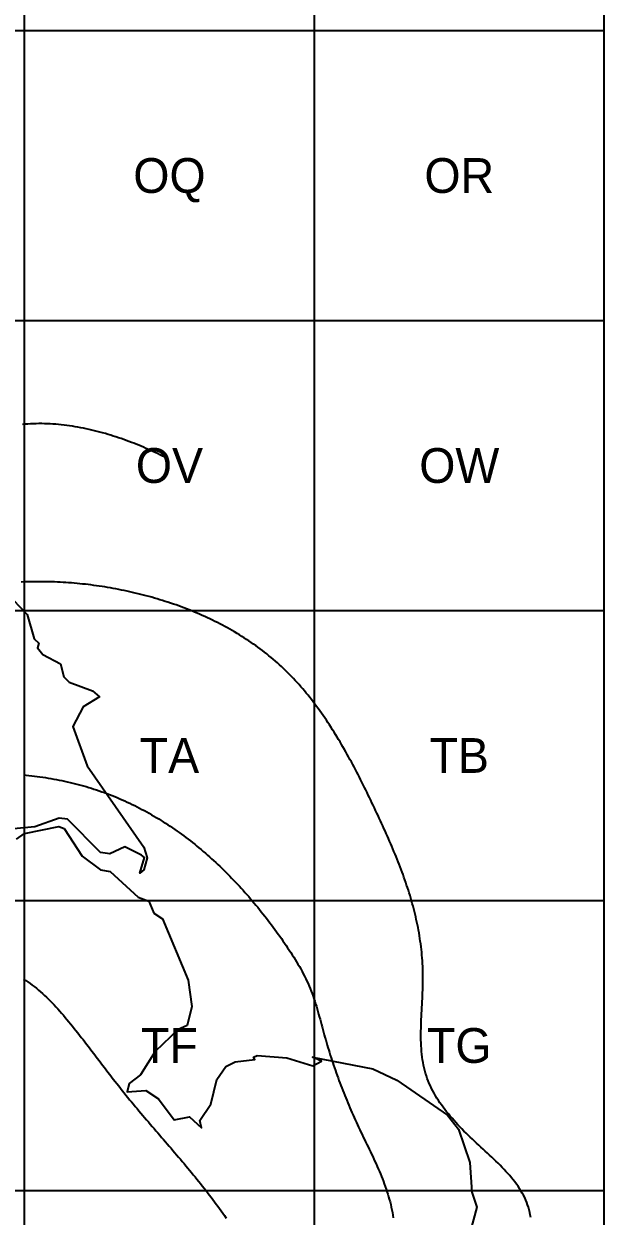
# Model space of a CAD drawing. Header units: metres. Extents: x -206260 to 760000, y -120000 to 1300000.
# Drawn here: x 499749 to 700000, y 291150 to 702300 of the extents above; entities that cross this region are included whole.
import ezdxf
from ezdxf.enums import TextEntityAlignment as Align

# ---------------------------------------------------------------- set-up
doc = ezdxf.new("R2010")
doc.units = ezdxf.units.M
for name, color, linetype in [('COASTLINE', 9, 'Continuous'), ('ISO_HALF', 8, 'Continuous'), ('ISO_WHOLE', 7, 'Continuous'), ('OS_GRID_100KM', 5, 'Continuous')]:
    doc.layers.add(name, color=color, linetype=linetype)

msp = doc.modelspace()

# ---------------------------------------------------------------- linework, layer by layer
at = {"layer": 'COASTLINE'}
for points in [[(496100, 503700), (500900, 498600), (503300, 490200), (504900, 488700), (504500, 487100), (506300, 484800), (512400, 481600), (513600, 477100), (515400, 475300), (523500, 472300), (525900, 470200), (520200, 466800), (516700, 460000), (521600, 446400), (541100, 418400), (542300, 414700), (541200, 410600), (539800, 409400), (541400, 414800), (540300, 415600), (534600, 418500), (529400, 416100), (526200, 416600), (514800, 428000), (511900, 428400), (503600, 425400), (496200, 424700)], [(497200, 421100), (500000, 423100), (511800, 425500), (513700, 424800), (519900, 415300), (526200, 410600), (529500, 410000), (539200, 401100), (542900, 399800), (544600, 395600), (547600, 393700), (556400, 372500), (557700, 363500), (556100, 356900), (553000, 355500), (545100, 347900), (540000, 339900), (536100, 336900), (535400, 334000), (541800, 334500), (546200, 331600), (551600, 324400), (556900, 325400), (561000, 321600), (560500, 324100), (564300, 329800), (566300, 338300), (569400, 342700), (572700, 344400), (579500, 345200), (579000, 346000), (580300, 346600), (590500, 345700), (599500, 343000), (602500, 344600), (599300, 346000), (620200, 341900), (628500, 338100), (645900, 326000), (649700, 321200), (653700, 309600), (654300, 299400), (656100, 294200), (651100, 276000)]]:
    msp.add_lwpolyline(points, dxfattribs=at)
at = {"layer": 'ISO_HALF'}
for points in [[(548130.3, 552966), (547387.9, 553341.5), (546634.8, 553715.6), (545871, 554087.8), (545097, 554458), (544313, 554825.8), (543519.2, 555191), (542715.9, 555553.2), (541903.5, 555912.3), (541082.1, 556267.9), (540252, 556619.7), (539413.6, 556967.5), (538567.1, 557310.9), (537712.6, 557649.8), (536850.7, 557983.8), (535981.4, 558312.6), (535105.1, 558636), (534222, 558953.7), (533332.4, 559265.4), (532436.6, 559570.7), (531534.8, 559869.6), (530627.3, 560161.5), (529714.5, 560446.4), (528796.5, 560723.8), (527873.6, 560993.6), (526946.1, 561255.4), (526014.3, 561508.9), (525078.4, 561754), (524138.7, 561990.2), (523195.6, 562217.3), (522249.1, 562435.1), (521299.7, 562643.2), (520347.6, 562841.3), (519393.1, 563029.3), (518436.3, 563206.8), (517477.7, 563373.5), (516517.5, 563529.2), (515555.9, 563673.5), (514593.2, 563806.2), (513629.8, 563927), (512665.7, 564035.7), (511701.4, 564131.8), (510737.1, 564215.3), (509773.1, 564285.7), (508809.6, 564342.9), (507846.9, 564386.5), (506885.3, 564416.2), (505925.1, 564431.7), (504966.5, 564432.9), (504009.7, 564419.4), (503055.1, 564391), (502102.6, 564348), (501152.3, 564290.7), (500204.1, 564219.5), (499258, 564134.7)], [(499587.5, 443302.7), (500546, 443211.7), (501503.6, 443113.2), (502460.1, 443007.3), (503415.4, 442893.8), (504369.4, 442772.7), (505322.1, 442644.1), (506273.3, 442507.8), (507223, 442364), (508171.1, 442212.4), (509117.5, 442053.2), (510062.1, 441886.2), (511004.9, 441711.4), (511945.7, 441528.9), (512884.4, 441338.6), (513821, 441140.4), (514755.4, 440934.3), (515687.5, 440720.3), (516617.2, 440498.4), (517544.4, 440268.5), (518469.1, 440030.6), (519391.1, 439784.7), (520310.3, 439530.8), (521226.8, 439268.7), (522140.3, 438998.6), (523050.8, 438720.3), (523958.2, 438433.8), (524862.5, 438139.2), (525763.5, 437836.3), (526661.1, 437525.1), (527555.3, 437205.6), (528446, 436877.9), (529333.1, 436541.7), (530216.5, 436197.2), (531096.1, 435844.4), (531972, 435483.1), (532844, 435113.7), (533712.3, 434736), (534576.7, 434350.2), (535437.3, 433956.4), (536294.2, 433554.7), (537147.2, 433145), (537996.3, 432727.5), (538841.6, 432302.3), (539683.1, 431869.4), (540520.7, 431428.9), (541354.5, 430980.9), (542184.4, 430525.5), (543010.4, 430062.6), (543832.5, 429592.5), (544650.7, 429115.1), (545465.1, 428630.6), (546275.5, 428139), (547082.1, 427640.4), (547884.7, 427134.8), (548683.4, 426622.4), (549478.1, 426103.1), (550268.9, 425577.2), (551055.8, 425044.6), (551838.7, 424505.5), (552617.7, 423959.8), (553392.7, 423407.7), (554163.7, 422849.3), (554930.7, 422284.6), (555693.8, 421713.6), (556452.9, 421136.6), (557207.9, 420553.5), (557958.9, 419964.4), (558706, 419369.3), (559449, 418768.5), (560188, 418161.8), (560922.9, 417549.5), (561653.8, 416931.6), (562380.6, 416308.1), (563103.4, 415679.1), (563822.1, 415044.8), (564536.8, 414405.1), (565247.3, 413760.1), (565953.8, 413110), (566656.2, 412454.7), (567354.5, 411794.4), (568048.7, 411129.2), (568738.7, 410459.1), (569424.7, 409784.1), (570106.5, 409104.4), (570784.1, 408420.1), (571457.7, 407731.1), (572127, 407037.6), (572792.3, 406339.7), (573453.3, 405637.4), (574110.2, 404930.8), (574762.9, 404219.9), (575411.4, 403504.9), (576055.8, 402785.8), (576695.9, 402062.7), (577331.8, 401335.7), (577963.5, 400604.8), (578591, 399870.1), (579214.3, 399131.7), (579833.3, 398389.7), (580448.1, 397644), (581058.6, 396894.9), (581664.9, 396142.3), (582266.9, 395386.4), (582864.7, 394627.2), (583458.1, 393864.9), (584047.3, 393099.3), (584632.2, 392330.7), (585212.8, 391559.2), (585789.1, 390784.7), (586361.1, 390007.4), (586928.7, 389227.3), (587492.1, 388444.5), (588051, 387659.1), (588605.7, 386871.1), (589156, 386080.7), (589702, 385287.8), (590243.4, 384492.6), (590779.8, 383694.9), (591310.6, 382894.6), (591835.2, 382091.6), (592352.9, 381285.8), (592863.3, 380476.9), (593365.6, 379665), (593859.4, 378849.8), (594344, 378031.3), (594818.8, 377209.3), (595283.3, 376383.7), (595736.8, 375554.4), (596178.8, 374721.3), (596608.7, 373884.2), (597025.8, 373043), (597429.6, 372197.5), (597819.5, 371347.8), (598194.9, 370493.6), (598555.2, 369634.8), (598900, 368771.3), (599229.7, 367903.4), (599545.7, 367031.4), (599849, 366155.6), (600140.7, 365276.5), (600422, 364394.4), (600694.1, 363509.7), (600958, 362622.7), (601215, 361733.9), (601466.2, 360843.5), (601712.7, 359952), (601955.6, 359059.7), (602196.2, 358167), (602435.5, 357274.3), (602674.7, 356381.9), (602915, 355490.2), (603157.5, 354599.6), (603403.2, 353710.4), (603652.8, 352822.8), (603906.2, 351936.8), (604163.5, 351052.3), (604424.6, 350169.3), (604689.6, 349287.9), (604958.5, 348408), (605231.2, 347529.5), (605507.9, 346652.6), (605788.5, 345777), (606073, 344903), (606361.4, 344030.3), (606653.8, 343159), (606950.1, 342289.1), (607250.4, 341420.6), (607554.6, 340553.5), (607862.9, 339687.6), (608175.1, 338823.1), (608491.4, 337959.9), (608811.6, 337097.9), (609135.9, 336237.3), (609464.2, 335377.8), (609796.5, 334519.6), (610132.9, 333662.6), (610473.4, 332806.8), (610818, 331952.2), (611166.6, 331098.8), (611519.3, 330246.5), (611876.1, 329395.3), (612237.1, 328545.2), (612602.1, 327696.2), (612971.3, 326848.3), (613344.7, 326001.5), (613722.2, 325155.7), (614103.8, 324310.9), (614489.7, 323467.2), (614879.7, 322624.4), (615273.9, 321782.6), (615671.8, 320941.6), (616072.8, 320101.2), (616476.4, 319261.3), (616881.9, 318421.7), (617288.7, 317582.1), (617696.2, 316742.4), (618103.8, 315902.3), (618510.9, 315061.8), (618916.8, 314220.5), (619321.1, 313378.4), (619722.9, 312535.2), (620121.9, 311690.7), (620517.2, 310844.7), (620908.4, 309997.1), (621294.9, 309147.6), (621675.9, 308296.1), (622051, 307442.4), (622419.5, 306586.2), (622780.7, 305727.5), (623134.2, 304865.9), (623479.2, 304001.4), (623815.2, 303133.6), (624141.5, 302262.5), (624457.6, 301387.8), (624762.9, 300509.4), (625056.7, 299627), (625338.4, 298740.5), (625607.4, 297849.7), (625863.2, 296954.3), (626105, 296054.2), (626332.4, 295149.3), (626544.6, 294239.2), (626741.1, 293323.9), (626921.3, 292403), (627084.5, 291476.6), (627230.3, 290544.2)]]:
    msp.add_lwpolyline(points, dxfattribs=at)
at = {"layer": 'ISO_WHOLE'}
for points in [[(674658, 290670), (674499.1, 291568.2), (674313.3, 292455.8), (674099.5, 293332.3), (673856.4, 294197.3), (673582.8, 295050.4), (673277.4, 295891.1), (672939.3, 296719.2), (672569.3, 297535.1), (672168.6, 298339.2), (671738.7, 299132.1), (671280.7, 299914.5), (670796, 300686.8), (670285.8, 301449.7), (669751.5, 302203.6), (669194.4, 302949.2), (668615.8, 303687), (668017, 304417.6), (667399.2, 305141.6), (666763.7, 305859.4), (666112, 306571.7), (665445.2, 307279), (664764.7, 307981.9), (664071.7, 308680.9), (663367.6, 309376.7), (662653.7, 310069.7), (661931.2, 310760.6), (661201.5, 311449.8), (660465.9, 312138), (659725.6, 312825.7), (658982, 313513.5), (658236.3, 314202), (657489.9, 314891.6), (656744.1, 315583), (656000.1, 316276.8), (655259.1, 316973.3), (654521.9, 317672.9), (653789.4, 318375.8), (653062.3, 319082.3), (652341.4, 319792.7), (651627.5, 320507.1), (650921.4, 321225.8), (650223.8, 321949.1), (649535.6, 322677.2), (648857.6, 323410.4), (648190.4, 324148.9), (647535, 324893), (646892.1, 325642.9), (646262.5, 326398.9), (645646.9, 327161.3), (645046.2, 327930.2), (644461.2, 328705.9), (643892.7, 329488.7), (643341.3, 330278.8), (642808, 331076.5), (642293.5, 331882), (641798.5, 332695.5), (641324, 333517.4), (640870.6, 334347.9), (640439.2, 335187.2), (640030.5, 336035.6), (639645.3, 336893.3), (639284.5, 337760.5), (638948.8, 338637.6), (638638.9, 339524.8), (638355.8, 340422.3), (638100, 341330.3), (637870.9, 342248.5), (637667.4, 343176.6), (637488.2, 344114.1), (637332.2, 345060.4), (637198.1, 346015.1), (637084.7, 346977.8), (636990.9, 347948), (636915.5, 348925.2), (636857.2, 349909), (636814.8, 350898.8), (636787.2, 351894.3), (636773.1, 352894.9), (636771.3, 353900.2), (636780.7, 354909.7), (636800, 355923), (636828, 356939.6), (636863.6, 357959), (636905.5, 358980.8), (636952.5, 360004.5), (637003.4, 361029.5), (637057.1, 362055.6), (637112.3, 363082.2), (637167.8, 364108.8), (637222.5, 365134.9), (637275, 366160.2), (637324.3, 367184.1), (637369.1, 368206.1), (637408.2, 369225.9), (637440.4, 370242.9), (637464.5, 371256.7), (637479.4, 372266.8), (637483.7, 373272.7), (637476.8, 374274.2), (637458.6, 375271.2), (637429.3, 376263.9), (637389, 377252.3), (637338, 378236.6), (637276.3, 379216.7), (637204.1, 380192.9), (637121.6, 381165.1), (637028.9, 382133.5), (636926.2, 383098.1), (636813.6, 384059.1), (636691.2, 385016.5), (636559.3, 385970.3), (636418, 386920.8), (636267.4, 387867.9), (636107.7, 388811.7), (635939, 389752.4), (635761.6, 390690), (635575.5, 391624.6), (635380.8, 392556.3), (635177.9, 393485.1), (634966.7, 394411.2), (634747.5, 395334.6), (634520.4, 396255.5), (634285.6, 397173.8), (634043.2, 398089.7), (633793.4, 399003.3), (633536.2, 399914.7), (633272, 400823.8), (633000.8, 401730.9), (632722.8, 402636), (632438.1, 403539.2), (632146.9, 404440.6), (631849.4, 405340.2), (631545.7, 406238.2), (631235.9, 407134.5), (630920.2, 408029.4), (630598.7, 408922.9), (630271.7, 409815), (629939.2, 410705.9), (629601.5, 411595.7), (629258.6, 412484.4), (628910.8, 413372), (628558.1, 414258.8), (628200.7, 415144.7), (627838.8, 416030), (627472.6, 416914.5), (627102.1, 417798.5), (626727.6, 418682), (626349.2, 419565.1), (625967, 420447.8), (625581.3, 421330.4), (625192.1, 422212.7), (624799.5, 423095.1), (624403.9, 423977.4), (624005.3, 424859.8), (623603.8, 425742.4), (623199.6, 426625.3), (622792.9, 427508.5), (622383.9, 428392.2), (621972.6, 429276.3), (621559.2, 430161.1), (621143.9, 431046.5), (620726.6, 431932.4), (620307.1, 432818.7), (619885.4, 433705.2), (619461.3, 434591.8), (619035, 435478.3), (618606.1, 436364.6), (618174.7, 437250.6), (617740.6, 438136), (617303.8, 439020.9), (616864.2, 439905), (616421.6, 440788.1), (615976.1, 441670.2), (615527.5, 442551.1), (615075.7, 443430.7), (614620.7, 444308.8), (614162.3, 445185.2), (613700.5, 446059.9), (613235.2, 446932.7), (612766.3, 447803.4), (612293.7, 448671.9), (611817.4, 449538.1), (611337.1, 450401.8), (610853, 451262.9), (610364.8, 452121.2), (609872.4, 452976.6), (609375.9, 453829), (608875.1, 454678.2), (608369.9, 455524), (607860.2, 456366.4), (607345.9, 457205.1), (606827.1, 458040.1), (606303.5, 458871.2), (605775.1, 459698.2), (605241.7, 460521.1), (604703.5, 461339.6), (604160.1, 462153.6), (603611.5, 462963), (603057.8, 463767.7), (602498.6, 464567.5), (601934.1, 465362.2), (601364.1, 466151.8), (600788.4, 466936), (600207.1, 467714.8), (599620, 468487.9), (599027.1, 469255.3), (598428.2, 470016.8), (597823.3, 470772.2), (597212.3, 471521.5), (596595, 472264.5), (595971.5, 473001), (595341.6, 473730.9), (594705.3, 474454), (594062.4, 475170.3), (593412.9, 475879.5), (592756.6, 476581.5), (592093.6, 477276.2), (591423.6, 477963.5), (590746.7, 478643.2), (590062.7, 479315.1), (589371.5, 479979.1), (588673.1, 480635.1), (587967.5, 481283), (587254.8, 481922.9), (586535, 482554.8), (585808.4, 483178.7), (585075, 483794.6), (584334.8, 484402.7), (583588.1, 485002.8), (582834.8, 485595), (582075.2, 486179.4), (581309.3, 486755.9), (580537.1, 487324.7), (579758.9, 487885.7), (578974.8, 488439), (578184.7, 488984.6), (577388.8, 489522.5), (576587.3, 490052.8), (575780.2, 490575.4), (574967.7, 491090.5), (574149.8, 491598), (573326.6, 492097.9), (572498.2, 492590.4), (571664.8, 493075.3), (570826.4, 493552.9), (569983.2, 494023), (569135.3, 494485.7), (568282.7, 494941), (567425.5, 495389), (566563.9, 495829.7), (565698, 496263.1), (564827.8, 496689.3), (563953.5, 497108.2), (563075.2, 497520), (562192.9, 497924.6), (561306.8, 498322), (560417, 498712.3), (559523.6, 499095.6), (558626.6, 499471.8), (557726.3, 499841), (556822.6, 500203.1), (555915.7, 500558.3), (555005.7, 500906.6), (554092.8, 501247.9), (553176.9, 501582.4), (552258.2, 501910), (551336.8, 502230.8), (550412.9, 502544.8), (549486.4, 502852), (548557.6, 503152.5), (547626.4, 503446.2), (546693.1, 503733.3), (545757.8, 504013.7), (544820.4, 504287.4), (543881.2, 504554.6), (542940.2, 504815.2), (541997.5, 505069.3), (541053.3, 505316.8), (540107.6, 505557.8), (539160.6, 505792.4), (538212.3, 506020.6), (537262.8, 506242.3), (536312.3, 506457.7), (535360.9, 506666.7), (534408.5, 506869.4), (533455.2, 507065.6), (532501, 507255.5), (531546, 507439), (530590.2, 507616.1), (529633.6, 507786.7), (528676.2, 507950.9), (527718.2, 508108.7), (526759.4, 508260), (525800, 508404.8), (524840, 508543.2), (523879.3, 508675.1), (522918.1, 508800.4), (521956.4, 508919.3), (520994.1, 509031.6), (520031.4, 509137.4), (519068.2, 509236.7), (518104.6, 509329.4), (517140.7, 509415.5), (516176.3, 509495), (515211.6, 509568), (514246.7, 509634.3), (513281.4, 509694), (512316, 509747.1), (511350.3, 509793.6), (510384.4, 509833.4), (509418.4, 509866.5), (508452.3, 509893), (507486.1, 509912.8), (506519.8, 509925.9), (505553.5, 509932.3), (504587.2, 509931.9), (503621, 509924.9), (502654.8, 509911.1), (501688.7, 509890.5), (500722.7, 509863.2), (499756.9, 509829.1), (498791.2, 509788.2)], [(499641.9, 372887.8), (500404.8, 372401.8), (501157.5, 371898.1), (501900.5, 371377.1), (502634.1, 370839.5), (503358.6, 370285.9), (504074.4, 369716.6), (504781.9, 369132.4), (505481.5, 368533.8), (506173.4, 367921.2), (506858.1, 367295.3), (507535.9, 366656.6), (508207.2, 366005.6), (508872.3, 365342.9), (509531.7, 364669.1), (510185.6, 363984.7), (510834.4, 363290.2), (511478.6, 362586.2), (512118.3, 361873.2), (512754.1, 361151.8), (513386.3, 360422.6), (514015.2, 359686.1), (514641.2, 358942.8), (515264.7, 358193.2), (515885.9, 357438.1), (516505.4, 356677.8), (517123.4, 355912.8), (517739.9, 355143.5), (518355.3, 354370.1), (518969.6, 353592.8), (519582.8, 352811.9), (520195.3, 352027.7), (520807.1, 351240.5), (521418.3, 350450.4), (522029.1, 349657.8), (522639.6, 348862.9), (523249.9, 348066), (523860.2, 347267.3), (524470.6, 346467), (525081.3, 345665.6), (525692.4, 344863.1), (526303.9, 344059.9), (526916.1, 343256.2), (527529.1, 342452.3), (528143.1, 341648.5), (528758, 340844.9), (529374.2, 340041.9), (529991.7, 339239.8), (530610.6, 338438.7), (531231.1, 337639), (531853.4, 336840.8), (532477.5, 336044.5), (533103.6, 335250.4), (533731.8, 334458.6), (534362.3, 333669.5), (534995.1, 332883.1), (535630.1, 332099.4), (536267.2, 331318.3), (536906.2, 330539.7), (537547, 329763.3), (538189.4, 328989.2), (538833.4, 328217.2), (539478.9, 327447.1), (540125.6, 326679), (540773.4, 325912.5), (541422.3, 325147.7), (542072.1, 324384.4), (542722.6, 323622.5), (543373.8, 322861.9), (544025.4, 322102.5), (544677.4, 321344), (545329.7, 320586.5), (545982, 319829.8), (546634.3, 319073.8), (547286.5, 318318.4), (547938.4, 317563.4), (548589.8, 316808.8), (549240.7, 316054.3), (549890.9, 315300), (550540.3, 314545.7), (551188.8, 313791.2), (551836.2, 313036.5), (552482.4, 312281.4), (553127.2, 311525.8), (553770.6, 310769.6), (554412.4, 310012.7), (555052.4, 309255), (555690.6, 308496.3), (556326.8, 307736.5), (556960.8, 306975.6), (557592.7, 306213.3), (558222.1, 305449.6), (558849, 304684.4), (559473.3, 303917.5), (560094.8, 303148.8), (560713.4, 302378.2), (561328.9, 301605.7), (561941.3, 300831), (562550.4, 300054), (563156, 299274.7), (563758.1, 298492.9), (564356.5, 297708.5), (564951, 296921.4), (565541.7, 296131.5), (566128.2, 295338.6), (566710.5, 294542.6), (567288.5, 293743.4), (567861.9, 292941), (568430.8, 292135.1), (568994.9, 291325.7), (569554.2, 290512.6)]]:
    msp.add_lwpolyline(points, dxfattribs=at)
at = {"layer": 'OS_GRID_100KM'}
for p, q in [((500000, 0), (500000, 1300000)), ((600000, 0), (600000, 1300000)), ((700000, 0), (700000, 1300000)), ((0, 700000), (700000, 700000)), ((0, 600000), (700000, 600000)), ((0, 500000), (700000, 500000)), ((0, 400000), (700000, 400000)), ((0, 300000), (700000, 300000))]:
    msp.add_line(p, q, dxfattribs=at)

# ---------------------------------------------------------------- texts
for s, p in [('OQ', (550000, 650000)), ('OR', (650000, 650000)), ('OV', (550000, 550000)), ('OW', (650000, 550000)), ('TA', (550000, 450000)), ('TB', (650000, 450000)), ('TF', (550000, 350000)), ('TG', (650000, 350000))]:
    msp.add_text(s, height=12000, dxfattribs=at).set_placement(p, align=Align.MIDDLE_CENTER)

doc.saveas('drawing.dxf')
